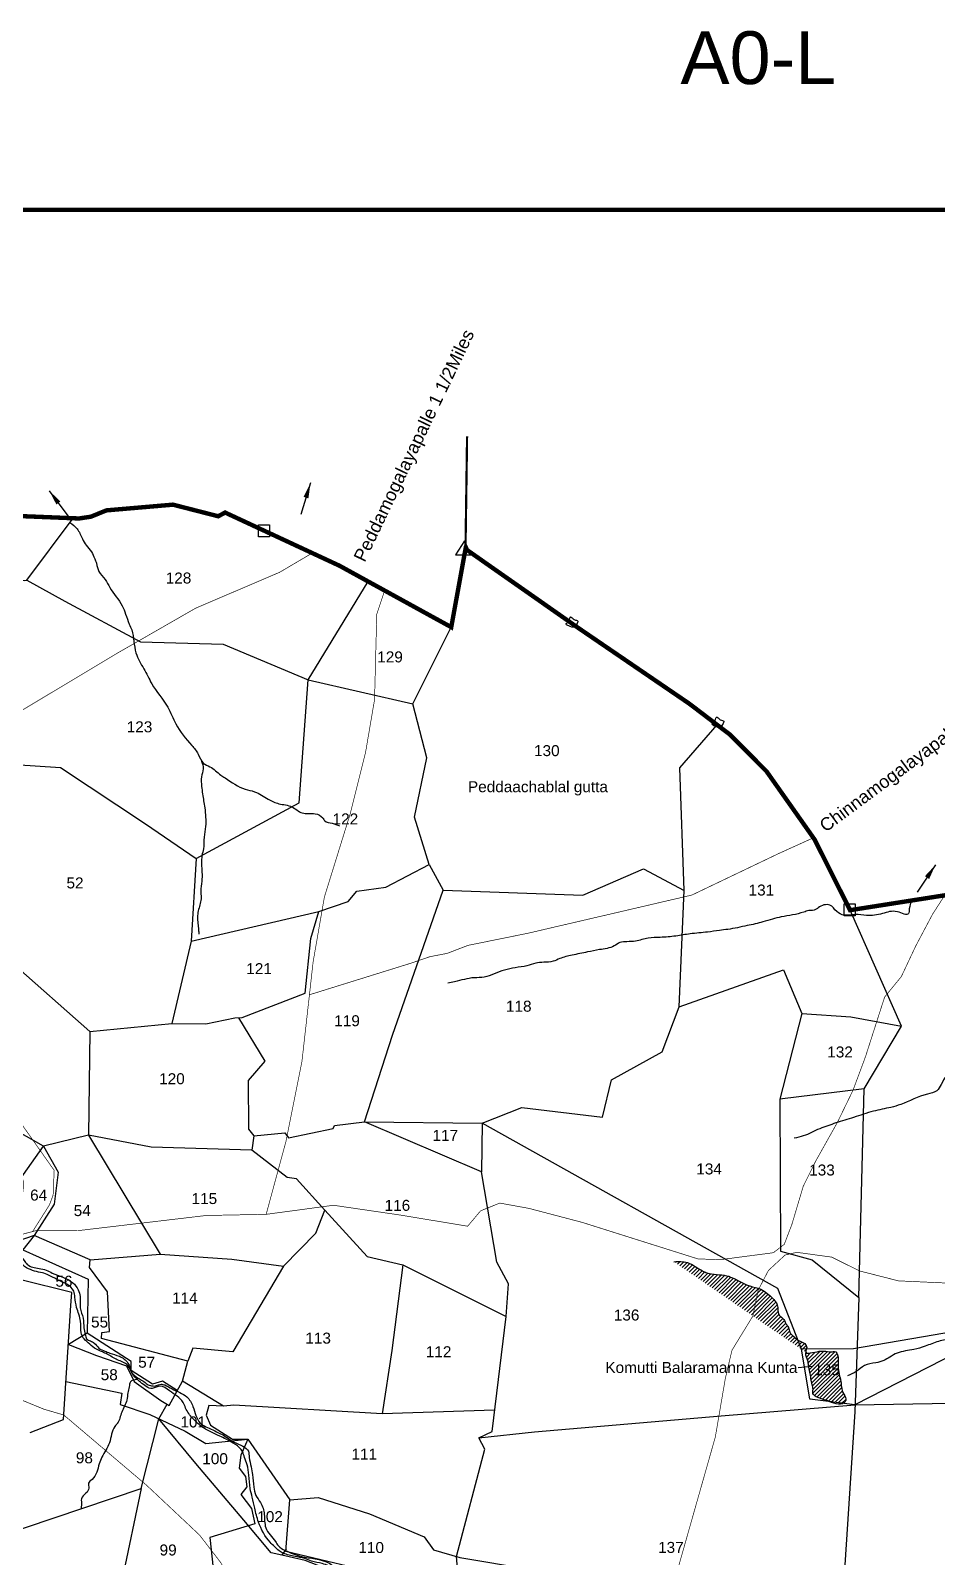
# Model space of a CAD drawing. Header units: feet. Extents: x 784194 to 795064, y 1574127 to 1583236.
# Drawn here: x 789271 to 791333, y 1579764 to 1583236 of the extents above; entities that cross this region are included whole.
import ezdxf
from ezdxf.enums import TextEntityAlignment as Align

# ---------------------------------------------------------------- set-up
doc = ezdxf.new("R2010")
doc.units = ezdxf.units.FT
doc.header["$LTSCALE"] = 15
doc.header["$MEASUREMENT"] = 0
doc.linetypes.add('HIDDEN2', pattern=[0.1875, 0.125, -0.0625])
for name, color, linetype in [('CANAL1', 7, 'Continuous'), ('PLOT', 7, 'Continuous'), ('PLOT NO', 7, 'Continuous'), ('ROADS', 6, 'Continuous'), ('TANKS-STREAM', 4, 'Continuous'), ('TEXT', 1, 'Continuous'), ('text2', 7, 'Continuous'), ('VILLAGE STONES', 240, 'Continuous')]:
    doc.layers.add(name, color=color, linetype=linetype)
doc.layers.add('VILLAGE BOUNDRY', color=5, linetype='HIDDEN2', lineweight=100)
doc.styles.get("Standard").update_dxf_attribs({"font": 'arial.ttf'})
doc.dimstyles.get("Standard").update_dxf_attribs({"dimtxt": 0.18, "dimasz": 35, "dimexe": 0.18, "dimexo": 0.0625, "dimgap": 0.09, "dimtad": 0, "dimtih": 1, "dimtoh": 1, "dimdec": 4, "dimzin": 0, "dimdsep": 46, "dimtxsty": 'Standard', "dimcen": 0.09, "dimadec": 0, "dimazin": 0, "dimtfac": 1, "dimtdec": 4, "dimtofl": 0, "dimtmove": 0, "dimatfit": 3, "dimfxl": 1, "dimtolj": 1, "dimtzin": 0, "dimarcsym": 0})

msp = doc.modelspace()

# ---------------------------------------------------------------- hatches: boundary and pattern name
at = {"layer": 'TANKS-STREAM', "lineweight": -2}
h = msp.add_hatch(dxfattribs=at)
h.set_pattern_fill('ANSI31', color=256, scale=50)
edge = h.paths.add_edge_path()
edge.add_spline(control_points=[(791119.6, 1580114.2), (791120.3, 1580114.6), (791122.5, 1580116.4), (791127.8, 1580123.3), (791118.4, 1580135.8), (791114.5, 1580148.4), (791114.3, 1580162.7), (791110.3, 1580177.1), (791104.9, 1580198.2), (791110.5, 1580234.8), (791090.5, 1580230.3), (791079, 1580232.8), (791061.3, 1580233.7), (791027.4, 1580222.2), (791037.8, 1580241.4), (791031.3, 1580252.1), (791017.7, 1580255.1), (791007.7, 1580265.6), (790995.8, 1580274), (790995.7, 1580287.5), (790987.7, 1580295.2), (790984.1, 1580307), (790971.1, 1580313.5), (790970.4, 1580328.2), (790968.7, 1580342.3), (790953.8, 1580357.3), (790935, 1580375.1), (790901.4, 1580380.5), (790877.5, 1580394.9), (790852.7, 1580406.1), (790831.2, 1580406.5), (790812.3, 1580409), (790790.5, 1580419), (790768.7, 1580437.4), (790744.6, 1580436.6), (790734, 1580436.2)], knot_values=[0, 0, 0, 0, 2.42159, 8.671945, 23.352186, 41.293384, 49.359295, 66.022299, 84.4963, 123.138847, 126.981338, 142.506628, 157.178916, 187.893235, 197.646371, 207.508231, 221.077762, 237.186538, 250.840211, 261.669762, 274.05991, 282.689146, 297.507448, 312.215402, 323.457629, 339.562186, 372.989892, 399.519372, 438.513633, 456.33986, 480.226488, 502.08984, 512.956653, 551.964439, 582.943747, 582.943747, 582.943747, 582.943747], degree=3, periodic=0)
edge.add_spline(control_points=[(791034.5, 1580229.9), (791034.3, 1580229.2), (791032.6, 1580222.8), (791038.9, 1580213.2), (791039.8, 1580198.7), (791044.3, 1580180.6), (791046.2, 1580162.2), (791051.4, 1580146.5), (791048, 1580135.5), (791062.7, 1580125.2), (791074.9, 1580123.1), (791085.7, 1580119), (791087.5, 1580118.2)], knot_values=[614.980904, 614.980904, 614.980904, 614.980904, 617.031332, 634.673683, 645.115131, 660.871223, 690.299197, 700.519693, 710.022614, 720.585698, 746.62844, 751.836813, 751.836813, 751.836813, 751.836813], degree=3, periodic=0)
edge.add_line((791087.5, 1580118.2), (791119.6, 1580114.2))
h.paths.add_polyline_path([(791046.5, 1580171), (791117.5, 1580171), (791117.5, 1580209.3), (791046.5, 1580209.3)], flags=24)

# ---------------------------------------------------------------- linework, layer by layer
at = {"layer": 'CANAL1', "linetype": 'ByBlock', "lineweight": -2}
msp.add_lwpolyline([(791047.9, 1580197.5), (791016.5, 1580194.8)], dxfattribs=at)
at = {"layer": 'PLOT', "lineweight": -2}
for points in [[(788871.2, 1582014.3), (788938.4, 1582017.7), (789082, 1581993.8), (789257.5, 1581985.2), (789262.7, 1581986), (789367.8, 1582127)], [(789262.7, 1581986), (789349, 1581938.3), (789521.2, 1581845.6), (789709, 1581840.4), (789902.5, 1581759.8), (790140.3, 1581704.7), (790227.6, 1581879.2)], [(789902.5, 1581759.8), (790039, 1581982.8)], [(789104.2, 1581573.1), (789114.2, 1581581.5), (789147.3, 1581582.6), (789188.4, 1581570), (789339, 1581559.9), (789532.4, 1581432.2), (789647.2, 1581353.1), (789882, 1581479.7), (789902.5, 1581759.8)], [(789647.2, 1581353.1), (789636.5, 1581165.4), (789592.6, 1580978.1), (789669.8, 1580977.2), (789735.3, 1580990.5), (789751.8, 1580991.7), (789895.2, 1581047.2), (789908.1, 1581171.1), (789926.4, 1581232.6), (789993.5, 1581255.7), (790012.9, 1581278.6), (790079, 1581287.9), (790177.1, 1581339.2), (790143.9, 1581447.4), (790172.4, 1581582.1), (790140.3, 1581704.7)], [(790177.1, 1581339.2), (790208.9, 1581280.9), (790527, 1581270), (790664.9, 1581329.5), (790757.1, 1581280.1), (790747.4, 1581559.2), (790832, 1581657.3)], [(789778.7, 1580722.4), (789848.8, 1580729.2), (789857.2, 1580718.1), (789959.4, 1580739.2), (789962.2, 1580746.1), (790030.1, 1580754.4), (790297.7, 1580751.3), (790388.2, 1580787), (790571.8, 1580764.8), (790591.7, 1580849.6), (790706.9, 1580913.4), (790745.6, 1581015.5), (790757.1, 1581280.1)], [(792108.9, 1580407.5), (791951.4, 1580351.8), (791504.9, 1580300.1), (791142, 1580238.1), (791024.3, 1580237.4), (790970.1, 1580375.2), (790297.7, 1580751.3), (790296, 1580640.3), (790030.1, 1580754.4), (790094.2, 1580951.4), (790208.9, 1581280.9)], [(789636.5, 1581165.4), (789926.4, 1581232.6)], [(790745.6, 1581015.5), (790983.2, 1581099.9), (791025, 1581000.3), (791136.5, 1580993.3), (791251.5, 1580971.9), (791134.5, 1581235.6)], [(789104.4, 1581164.5), (789227, 1581139.8), (789228.8, 1581115.7), (789405.7, 1580959.4), (789592.6, 1580978.1)], [(789743.6, 1580991.1), (789803.6, 1580892), (789766, 1580848.4), (789766.6, 1580737.3), (789778.7, 1580722.4), (789774.5, 1580689.9)], [(791025, 1581000.3), (790975, 1580805.6), (790976.1, 1580460.3), (791048.2, 1580440.4), (791154.3, 1580354.9), (791166.7, 1580829.3), (791251.5, 1580971.9)], [(789405.7, 1580959.4), (789402.4, 1580723.7), (789565.9, 1580453.6), (789728.4, 1580441.7), (789846.2, 1580425.7), (789919.6, 1580501.3), (789939.9, 1580553.7), (789876, 1580624.4), (789854.4, 1580627.3), (789774.5, 1580689.9), (789545.5, 1580696.7), (789402.4, 1580723.7), (789300.5, 1580698.7)], [(791166.7, 1580829.3), (790975, 1580805.6)], [(789246, 1580621.5), (789300.5, 1580698.7), (789189.1, 1580761.9)], [(789300.5, 1580698.7), (789333.4, 1580640.1), (789324.9, 1580567.2), (789279.1, 1580495.4), (789253.8, 1580463), (789401.8, 1580396.5), (789399.9, 1580273.4), (789357, 1580248.2), (789421.3, 1580223.2), (789489.4, 1580199.2), (789506.6, 1580163.4), (789567.1, 1580120.2), (789585.8, 1580109.5), (789616.5, 1580164.8), (789628.4, 1580209.9)], [(789939.9, 1580553.7), (790036.3, 1580447.7), (790117.4, 1580429.2), (790352.2, 1580311.9), (790357.8, 1580385.9), (790331, 1580435), (790296, 1580640.3)], [(789406.5, 1580440.7), (789279.1, 1580495.4), (789094.7, 1580432.4)], [(789846.2, 1580425.7), (789731.3, 1580231.1), (789640.3, 1580239.9), (789628.4, 1580209.9), (789432.6, 1580261.2), (789433.4, 1580275.5), (789450.3, 1580277.7), (789445.9, 1580367.4), (789405, 1580423.3), (789406.5, 1580440.7), (789565.9, 1580453.6)], [(792083.9, 1579334.2), (792082, 1579450.3), (792076.2, 1579794.3), (792063.8, 1580077.9), (792059.1, 1580124.6), (791911, 1580260.2), (791915.6, 1580317.3), (791866.3, 1580300.3), (791786.5, 1580314.3), (791715.7, 1580291.9), (791633.1, 1580302.8), (791581.5, 1580268.7), (791410.2, 1580246.1), (791145.6, 1580111), (791935.4, 1580124), (792059.1, 1580124.6), (792172.5, 1580244.6), (792108.9, 1580407.5), (792166.8, 1580443.8)], [(790117.4, 1580429.2), (790092.4, 1580234.5), (790070.5, 1580090.2)], [(789270.1, 1580048), (789345.9, 1580077.1), (789362.8, 1580336.9), (789364.7, 1580365.8), (789249.1, 1580394.9)], [(791154.3, 1580354.9), (791145, 1580094.8), (791088.3, 1579224.6), (791342.7, 1579246.9), (792083.9, 1579334.2), (792265.2, 1579337.6), (792293.8, 1579327), (792295.6, 1579343.4), (792581.7, 1579354.2)], [(790246.8, 1579677.3), (790239.6, 1579766), (790304.1, 1580010), (790290.5, 1580035.8), (790320.5, 1580050.2), (790352.2, 1580311.9)], [(789604.7, 1580143.5), (789571.3, 1580164.3), (789548.5, 1580157.4), (789499.9, 1580188.6), (789499.6, 1580209), (789399.9, 1580273.4)], [(790290.5, 1580035.8), (790416.7, 1580049.6), (790841.2, 1580085.6), (791145.6, 1580111), (791043, 1580123.8), (791024, 1580238.2)], [(789351.5, 1580163.7), (789478.8, 1580137.3), (789475, 1580111.7), (789542.3, 1580088.8), (789622.2, 1580050.6), (789669.3, 1580023.1), (789765.1, 1580032.7), (789860.2, 1579894.4), (789925.1, 1579900.1), (790041.8, 1579862.9), (790166, 1579810.8), (790187.1, 1579781.2), (790247.4, 1579763.7), (790405.5, 1579737.2)], [(790326.3, 1580098.3), (790070.5, 1580090.2), (789733, 1580109.7), (789709.8, 1580108), (789616.5, 1580164.8)], [(788735.6, 1579768.8), (788882.7, 1579770), (789111.6, 1579772.1), (789104.9, 1579806.3), (789191, 1579809.3), (789522.7, 1579920.4), (789562.9, 1580078.9), (789581.8, 1580111.8)], [(789709.8, 1580108), (789676, 1580109), (789670.6, 1580087.4), (789680.1, 1580064.5), (789730.5, 1580032.5), (789765.1, 1580032.7)], [(789511.9, 1579205.9), (789874.4, 1579174.7), (790263.6, 1579079.5), (790177.8, 1579624.1), (790028.2, 1579704.9), (789895.2, 1579756.6), (789842.6, 1579768.4), (789818.3, 1579773.8), (789755.7, 1579848.4), (789646.7, 1579977.6), (789562.9, 1580078.9)], [(789765.1, 1580032.7), (789749.3, 1579996.4), (789745.4, 1579966.6), (789759.7, 1579947.7), (789762.4, 1579924), (789748.9, 1579906.6), (789773.3, 1579875), (789781.1, 1579839.8), (789678.4, 1579809.2), (789701.2, 1579597.4), (789574.7, 1579574.8), (789581.2, 1579470.4), (789477.3, 1579647.2)], [(789522.7, 1579920.4), (789479.4, 1579714.2), (789477.3, 1579647.2), (789406, 1579529.7), (789306.5, 1579530.1)], [(790234, 1579667.6), (790246.8, 1579677.3), (790087.2, 1579720.8), (789851.8, 1579777.3), (789860.2, 1579894.4)], [(789852.2, 1579782.9), (789842.6, 1579768.4)]]:
    msp.add_lwpolyline(points, dxfattribs=at)
at = {"layer": 'ROADS', "linetype": 'HIDDEN2', "lineweight": -2, "ltscale": 10, "const_width": 1.5}
for points in [[(789275.7, 1580504.8), (789313.9, 1580565.3), (789322.3, 1580587.6), (789324.7, 1580643.9), (789276.5, 1580712.3), (789198.9, 1580822.6), (789075.9, 1580983.3), (789033.2, 1581021.2), (788821.9, 1581182.8), (788788.7, 1581220.9), (788753.2, 1581285.7), (788715.5, 1581444.5), (788684, 1581521.5), (788649.9, 1581677.8), (788639.2, 1581799.1), (788581, 1582000.6), (788506.9, 1582264.1)], [(789911.5, 1582047.7), (789837.3, 1582004), (789646.4, 1581922.4), (789466.4, 1581819), (789131.6, 1581618.2), (789071.7, 1581577.7), (788901.3, 1581410.1), (788844.4, 1581349.7), (788766.2, 1581292.8), (788659.8, 1581234.5), (788636.6, 1581172.5), (788612.2, 1581141.6), (788557.1, 1581126.3), (788536.4, 1581130.7), (788511.6, 1581144.7), (788474, 1581136.9), (788446, 1581108.9), (788402.9, 1581054.9), (788375.7, 1581010.3), (788347.7, 1580947.9), (788339.5, 1580930.6), (788321.6, 1580918.5), (788316, 1580898.7), (788308.7, 1580862.8)], [(789806.7, 1580543.9), (789844.8, 1580684), (789851.8, 1580709.9), (789888.1, 1580891.8), (789906.3, 1581053.5), (789913.5, 1581117.9), (789939.1, 1581265.4), (789997.7, 1581454.4), (790032.7, 1581594.1), (790053.2, 1581714.4), (790056.8, 1581854.3), (790058.2, 1581908.7), (790076.1, 1581962.5)], [(789905.1, 1581043.2), (790135.5, 1581114.9), (790179.3, 1581129.9), (790218.2, 1581137.3), (790265.5, 1581155.5), (790401.8, 1581183.1), (790618.3, 1581233.5), (790774.8, 1581270), (790971.1, 1581363.9), (791051.1, 1581400.2)], [(791349.8, 1581269.4), (791322.5, 1581227.2), (791283.9, 1581154.4), (791251, 1581084.5), (791213.1, 1581038.1), (791200.2, 1580998.1), (791169.5, 1580902.4), (791141.2, 1580826.2), (791105.6, 1580752.9), (791056.5, 1580665.3), (791027.9, 1580607.5), (791002.2, 1580521.1), (790984.8, 1580475.6), (790960, 1580456.6), (790839.8, 1580440.8), (790788.5, 1580442.5), (790525, 1580525.7), (790403.9, 1580557.5), (790338, 1580569.5), (790294.4, 1580551.9), (790264.9, 1580516.9), (790110.7, 1580542.4), (789959.7, 1580564.5), (789873.8, 1580552.9), (789806.7, 1580543.9), (789670.7, 1580541.3), (789381.4, 1580507.1), (789286.9, 1580507.7), (789235.8, 1580494.2)], [(791389.5, 1580386), (791244.4, 1580392.6), (791155.9, 1580415.2), (791092.6, 1580446.6), (791013.2, 1580457.5), (790986.5, 1580451.2), (790948.8, 1580416.2), (790925.4, 1580371.3), (790913.4, 1580312.5), (790866, 1580235), (790850.8, 1580170.7), (790828.1, 1580037.6), (790727.1, 1579682)], [(789028.1, 1580267.3), (789049.8, 1580232.5), (789195.8, 1580144.1), (789301.2, 1580100.8), (789346.6, 1580087.5), (789535, 1579927.6), (789655.1, 1579814.7), (789703, 1579752.5), (789760.9, 1579650.9), (789780.2, 1579629.2), (789785.1, 1579602.9), (789824.1, 1579582.5), (789860.6, 1579563.4), (789876.1, 1579544.6), (789964, 1579397.4), (790115.1, 1579129.8), (790171.2, 1579005.8), (790215.9, 1578907), (790233.1, 1578884.2), (790260.4, 1578800.7), (790300.6, 1578729.6), (790318.7, 1578705.6)]]:
    msp.add_lwpolyline(points, dxfattribs=at)
at = {"layer": 'TANKS-STREAM', "lineweight": -2}
for points in [[(789360.4, 1582117.1), (789376.8, 1582103), (789388.9, 1582080.1), (789397.8, 1582065.4), (789409.3, 1582050.2), (789416.9, 1582034.9), (789420.7, 1582024.7), (789426.5, 1582005.6), (789440.5, 1581987.8), (789451.3, 1581969.3), (789479.5, 1581927.6), (789487.1, 1581909.1), (789495.4, 1581886.2), (789501.1, 1581872.8), (789510.7, 1581820.7), (789519, 1581801.6), (789537.5, 1581767.8), (789546.4, 1581750.7), (789582.8, 1581697.3), (789601.3, 1581659.2), (789637.6, 1581610.2), (789652.2, 1581590.4), (789663.7, 1581570.1), (789679, 1581561.8), (789703.8, 1581542.7), (789713.2, 1581536.3), (789759.3, 1581510.9), (789780.3, 1581505.1), (789811.5, 1581488), (789835.7, 1581477.8), (789865.2, 1581470.6), (789888.6, 1581456.8), (789918.2, 1581455), (789935.4, 1581445.4), (789939.9, 1581439), (789956.5, 1581433.3), (789973.7, 1581427.6)], [(790205.7, 1577267.8), (790205.9, 1577272.1), (790207.3, 1577282.7), (790221.3, 1577289.4), (790229.2, 1577293.3), (790239.5, 1577298.6), (790249.8, 1577308.2), (790256.4, 1577313.5), (790270, 1577320.2), (790290.6, 1577329.1), (790303.5, 1577337.1), (790388.5, 1577389.6), (790425.7, 1577409.7), (790445.3, 1577419.8), (790472.4, 1577433), (790484.9, 1577438.9), (790494.6, 1577445.7), (790511.6, 1577447.3), (790531.8, 1577449.4), (790558.3, 1577453.1), (790597, 1577479.1), (790603.9, 1577481.2), (790627.8, 1577486), (790643.2, 1577496.6), (790662.8, 1577510.4), (790676, 1577516.2), (790696.2, 1577525.2), (790744.7, 1577538.2), (790762.2, 1577545.1), (790785.5, 1577572.6), (790783.9, 1577598), (790793, 1577615), (790806.2, 1577624.5), (790822.7, 1577639.9), (790841.4, 1577676.8), (790876.9, 1577725), (790883.8, 1577775.4), (790882.8, 1577845.7), (790897.7, 1577908.7), (790904, 1577945.8), (790922.1, 1578009.4), (790928.9, 1578042.8), (790929.6, 1578060.6), (790900.9, 1578080.6), (790864.3, 1578083), (790831.2, 1578088), (790824.9, 1578089.1), (790811.3, 1578100), (790796.2, 1578123.7), (790767.7, 1578184.9), (790746.8, 1578220.8), (790741, 1578244.1), (790726.8, 1578270.8), (790713, 1578289.6), (790681.6, 1578323.6), (790665.3, 1578346.5), (790653.2, 1578367.4), (790623.6, 1578377), (790597.7, 1578391.6), (790581.4, 1578405.4), (790525.3, 1578424.8), (790495.7, 1578438.2), (790487.7, 1578457.8), (790489, 1578490.7), (790493.2, 1578537.4), (790507.4, 1578564), (790529.9, 1578609.9), (790557.1, 1578692.1), (790563.4, 1578721), (790558.2, 1578745.4), (790546.9, 1578769.2), (790528.1, 1578818.9), (790512.4, 1578848.4), (790508, 1578905.7), (790513.8, 1578967.2), (790529.2, 1578990.9), (790543.4, 1579018.3), (790550, 1579058.8), (790551.5, 1579103.5), (790555.5, 1579165.5), (790550.4, 1579184.1), (790516.4, 1579240.9), (790484.8, 1579254.1), (790463.9, 1579289.4), (790449.9, 1579333.7), (790437, 1579431.6), (790437.5, 1579505.1), (790431.3, 1579525.1), (790419.4, 1579532.1), (790375.1, 1579563.4), (790352.3, 1579571.3), (790328.2, 1579583.7), (790301, 1579596.6), (790287.3, 1579603), (790266.5, 1579613.1), (790226.5, 1579648.5), (790216.1, 1579663), (790204.4, 1579668.8), (790174.7, 1579680), (790123.6, 1579695.5), (790101.8, 1579703.3), (790073.4, 1579708.7), (790060.5, 1579710.7), (790043.9, 1579717.3), (790022.6, 1579721.3), (789994.9, 1579730), (789963.7, 1579738.6), (789934.4, 1579749.6), (789909.5, 1579755.2), (789894.5, 1579761), (789872.4, 1579765.6), (789845.9, 1579773.3), (789836.4, 1579778.5), (789825.4, 1579788.6), (789816.1, 1579798), (789789.3, 1579844), (789780.8, 1579876), (789775.1, 1579900.3), (789770.3, 1579920.2), (789767.4, 1579950.6), (789763.4, 1579974.5), (789757.7, 1579991.1), (789752.6, 1580004.2), (789716.1, 1580032.3), (789701.1, 1580039.6), (789664.2, 1580058.2), (789639.4, 1580080.1), (789623.6, 1580103.2), (789617.9, 1580116.2), (789586.6, 1580142.4), (789565.9, 1580153.3), (789547.7, 1580148.1), (789521.3, 1580161.9), (789503.7, 1580179.4), (789491.9, 1580200.4), (789468.3, 1580213.1), (789445.3, 1580225.9), (789434.3, 1580230.9), (789416.5, 1580239.9), (789401.9, 1580252), (789390.1, 1580264), (789386.1, 1580274.4), (789384.7, 1580300.7), (789375.8, 1580332.3), (789372, 1580355.6), (789369.1, 1580369), (789330.7, 1580396), (789311.8, 1580405.9), (789297.8, 1580410.7), (789279.9, 1580414.8), (789262, 1580422.5), (789252.7, 1580429.2), (789242.8, 1580447.4), (789234.2, 1580465.3), (789224.2, 1580487.5), (789228.2, 1580517.6), (789243.1, 1580542.9), (789249.9, 1580566.3), (789252.6, 1580591.5), (789253.9, 1580618.5), (789245.8, 1580636.1), (789235.9, 1580646.9), (789230, 1580663.9), (789196.1, 1580710.7), (789189.8, 1580729.6), (789175.4, 1580756.6), (789158.3, 1580779.2), (789141.1, 1580791.8), (789119.5, 1580807.1), (789104.5, 1580836.7), (789091, 1580870.9), (789075.7, 1580904.7), (789065.8, 1580920.9), (789057.6, 1580929.5), (789033.3, 1580947.9), (788995.2, 1580981.6), (788984.8, 1580996), (788956, 1581019), (788946, 1581026.2), (788914.9, 1581041.5), (788894.6, 1581049.6), (788872.1, 1581057.3), (788857.7, 1581064.6), (788850, 1581072.1), (788842.8, 1581093.3), (788834.7, 1581105), (788813.9, 1581122.6), (788760.6, 1581158.1), (788732.7, 1581172.5), (788717.8, 1581198.6), (788710.6, 1581219.8), (788696.6, 1581235.1), (788687.1, 1581247.7), (788666.4, 1581282.4), (788660.5, 1581294.5), (788656.1, 1581329.1), (788647, 1581347.3), (788618.2, 1581374.6), (788610.6, 1581393.8), (788598.4, 1581440.8), (788586.3, 1581449.4), (788569.1, 1581447.8), (788560.5, 1581446.3), (788554.9, 1581454.9), (788558.5, 1581468.6), (788564.1, 1581481.2), (788571.3, 1581513.1), (788582.6, 1581537.3), (788599.4, 1581555.6), (788597.2, 1581583.4), (788596.4, 1581610), (788581, 1581635.9), (788572.9, 1581659.3), (788565.7, 1581676.3), (788557.6, 1581691.6), (788554.1, 1581709.8), (788545.4, 1581728.2), (788518.9, 1581736.3), (788493.2, 1581737.7), (788477.3, 1581739.9), (788458.5, 1581747.7), (788444, 1581751.1), (788421.7, 1581764.5), (788410.2, 1581772.8), (788396.5, 1581779.5), (788383.9, 1581793.5), (788371.9, 1581805.8), (788353.8, 1581817.5), (788346.1, 1581829.1), (788333.8, 1581845.8), (788311.8, 1581865.4), (788312, 1581865.4)], [(789660, 1581574.4), (789663.4, 1581557.4), (789659.5, 1581538.8), (789659.9, 1581517.1), (789662.1, 1581499.9), (789667, 1581468.4), (789668.8, 1581426.1), (789665.7, 1581401.8), (789663.9, 1581374.8), (789660.8, 1581360.4), (789660.8, 1581321.3), (789660.8, 1581307.1), (789658.1, 1581284.4), (789658.6, 1581261.4), (789652.4, 1581233.9), (789650.6, 1581219.8), (789651.5, 1581205.2), (789652.8, 1581191.5), (789653.7, 1581180.9)], [(791580.7, 1581266.3), (791590.3, 1581252.5), (791600.7, 1581247.7), (791615.2, 1581242.1), (791625.2, 1581237.3), (791653.7, 1581224), (791669.3, 1581219.1), (791689.3, 1581213.2), (791696.7, 1581207.7), (791697.1, 1581199.1), (791683, 1581184.3), (791666.7, 1581174.7), (791654.1, 1581167.3), (791636.7, 1581154), (791629.2, 1581148.8), (791618.4, 1581132.8), (791590, 1581108.5), (791560.3, 1581090.2), (791533.1, 1581068.3), (791519.4, 1581060), (791509.4, 1581044.6), (791498.7, 1581038.7), (791489.2, 1581029.2), (791485.7, 1581023.9), (791459.6, 1580996.6), (791453.1, 1580977.7), (791439.4, 1580957.6), (791430.5, 1580943.9), (791406.2, 1580913.9), (791379.5, 1580885.5), (791353.4, 1580858.9), (791341.6, 1580839.3), (791332.1, 1580825.1), (791310.2, 1580817.4), (791249.7, 1580793.8), (791227.2, 1580787.2), (791187.5, 1580778.4), (791142.4, 1580764.2), (791102.2, 1580751.7), (791083.8, 1580745.2), (791065.4, 1580738.7), (791028.1, 1580722.1), (791007.1, 1580717.1)], [(791274.7, 1581257.6), (791269.1, 1581238.3), (791267.2, 1581227.7), (791242.2, 1581231.9), (791208.2, 1581227.7), (791172, 1581223.6), (791146.6, 1581225.8), (791121, 1581224.3), (791104, 1581232.6), (791088.5, 1581247), (791061.6, 1581240.9), (791056, 1581236.8), (791040.9, 1581234.5), (791029.1, 1581231.1), (790977.9, 1581220.2), (790957.9, 1581215.3), (790936.3, 1581208.8), (790900.8, 1581200.5), (790856.2, 1581191.9), (790837.7, 1581189.6), (790810.5, 1581185.8), (790770.8, 1581181.7), (790738.4, 1581176.8), (790702.8, 1581173.7), (790675.4, 1581171.8), (790646.7, 1581165.4), (790627.1, 1581163.9), (790611.2, 1581162), (790598, 1581154.4), (790564.7, 1581145.8), (790537.5, 1581140.5), (790502.4, 1581133.3), (790474.4, 1581125.4), (790459.7, 1581119.4), (790437.8, 1581117.1), (790419.6, 1581114.8), (790399.6, 1581108.8), (790373, 1581104.8), (790325.2, 1581090.9), (790302.3, 1581083.1), (790279.9, 1581081.9), (790235.2, 1581072.8), (790220.1, 1581069.8)], [(789229.8, 1580473.3), (789245.1, 1580452.1), (789256.4, 1580438.9), (789263.5, 1580430.1), (789290.5, 1580420.9), (789306.6, 1580416.9), (789320.1, 1580410.4), (789367.2, 1580388.4), (789379.6, 1580372), (789383.6, 1580357.4), (789384.1, 1580331), (789390.3, 1580307.6), (789392.3, 1580285.4), (789395.2, 1580270.6), (789398.5, 1580260.9), (789407, 1580255.9), (789416, 1580251.1), (789426.4, 1580239.8), (789440.2, 1580232.8), (789450.9, 1580228.3), (789472.9, 1580221), (789492.4, 1580205.7), (789497.1, 1580195.6), (789499.6, 1580187.3), (789515.7, 1580171.5), (789526.1, 1580165.5), (789536.5, 1580157.6), (789540.9, 1580155.3), (789546.3, 1580154.1), (789552.9, 1580153.4), (789561.9, 1580156.5), (789567.7, 1580157.5), (789576.2, 1580155.8), (789592.7, 1580146.9), (789626.2, 1580128.9), (789640.2, 1580106.6), (789656.8, 1580069.3), (789685.1, 1580054), (789703.1, 1580044.8), (789709.8, 1580041.5), (789721.6, 1580033.1), (789734.2, 1580025.5), (789753.7, 1580016.8), (789766.2, 1580005), (789768.1, 1579990.9), (789772.8, 1579969.6), (789775.6, 1579951.9), (789778.8, 1579923.7), (789783.2, 1579904.8), (789793.9, 1579888.5), (789802.4, 1579861.5), (789805.9, 1579831.1), (789827.8, 1579799.9), (789834.4, 1579789.8), (789850, 1579779.6), (789886.8, 1579766.1), (789948.7, 1579751), (789971.2, 1579738.9), (790010.8, 1579731.7), (790029.1, 1579725.7), (790134.7, 1579707.8), (790161.6, 1579696.9), (790194.5, 1579682.5), (790214.1, 1579670.6), (790227.5, 1579662.6), (790242.7, 1579647.9), (790256.5, 1579630.4), (790278.2, 1579616.2), (790302, 1579608.7), (790311.5, 1579606.5), (790335.4, 1579591.6), (790351.9, 1579582.4), (790402.8, 1579554.6), (790413.8, 1579543.5), (790425.1, 1579537.1), (790435.1, 1579529.3), (790440.8, 1579517.4), (790453.3, 1579487.3), (790454, 1579466), (790453.8, 1579452.4), (790453.9, 1579411.4), (790454.3, 1579397.2), (790452.4, 1579384.1), (790455.8, 1579367.1), (790457.7, 1579348.6), (790461.8, 1579309), (790470.2, 1579292.7), (790482.3, 1579280.6), (790496.1, 1579268.7), (790512.3, 1579256.7), (790546.5, 1579209.9), (790552.1, 1579194.8), (790563.5, 1579177.4), (790565.7, 1579154.3), (790557.6, 1579087.9), (790558.5, 1579068.2), (790557.3, 1579057.1), (790555.3, 1579049), (790554.2, 1579037.9), (790550.8, 1579019.2), (790549.1, 1579005), (790540.3, 1578993.5), (790529.2, 1578981.9), (790521.2, 1578971.7), (790518.9, 1578957.2), (790511.9, 1578932.3), (790513.5, 1578881), (790521.8, 1578849.3), (790528.3, 1578827.8), (790532.6, 1578819.9), (790540.8, 1578803.4), (790545.8, 1578792.5), (790560.3, 1578761.8), (790567.1, 1578745.1), (790574.9, 1578733.7), (790571, 1578713.6), (790567.5, 1578701.3), (790551.3, 1578659.1), (790533.7, 1578607.6), (790523.3, 1578585.4), (790515.2, 1578566.4), (790510, 1578548), (790507.7, 1578531.9), (790501.5, 1578520.6), (790501, 1578509.4), (790500.8, 1578477.4), (790500.8, 1578456.8), (790502.4, 1578437.8)], [(790734, 1580436.2), (790764.9, 1580434), (790799.1, 1580415.3), (790809.1, 1580410.9), (790830.6, 1580407), (790854.3, 1580404.2), (790870.9, 1580397.6), (790906.2, 1580381.1), (790931.6, 1580373.4), (790958, 1580353), (790968, 1580340.3), (790970.2, 1580329.3), (790973.5, 1580314.9), (790984, 1580304.5), (790987.8, 1580296.8), (790994.5, 1580286.3), (790997.2, 1580275.8), (791006.6, 1580265.9), (791019.3, 1580256), (791031.4, 1580249.9), (791035.8, 1580241.1), (791033.7, 1580231.6), (791064.4, 1580232.4), (791079.1, 1580232.4), (791094.6, 1580231.3), (791098.4, 1580231.8), (791107.4, 1580194.3), (791110.6, 1580176.1), (791114.1, 1580159.8), (791114.7, 1580151.8), (791120.2, 1580134.7), (791125, 1580120.8), (791121.5, 1580115.7), (791082.1, 1580120.3), (791057.7, 1580129.2), (791050.1, 1580136.6), (791050.3, 1580146.1), (791048.4, 1580156.1), (791043, 1580185), (791040, 1580200.5), (791038.3, 1580210.8), (791034, 1580227.9), (791034.5, 1580229.9)], [(792296.3, 1580292.8), (792247.2, 1580294.4), (792235.9, 1580299.5), (792218.9, 1580302.9), (792195.9, 1580308.8), (792180.9, 1580315.4), (792111.2, 1580332.3), (792067.4, 1580331.8), (792034.6, 1580333.5), (791998.5, 1580335.8), (791965, 1580335.5), (791945.9, 1580332), (791882.2, 1580331.3), (791825.7, 1580332.9), (791738.5, 1580321.7), (791677.2, 1580315.3), (791636.4, 1580308.5), (791601.1, 1580297.7), (791567.5, 1580292.5), (791538.3, 1580286.9), (791494.8, 1580282), (791440.8, 1580272.8), (791395.1, 1580268), (791366.3, 1580262), (791335.9, 1580254.8), (791305.1, 1580244), (791279.4, 1580236.4), (791241.6, 1580228.3), (791224.7, 1580219.1), (791211.1, 1580211.5), (791192.7, 1580206.3), (791167.5, 1580199.9), (791148.3, 1580186.3), (791128.7, 1580176.3)], [(789513.8, 1580168.2), (789498, 1580162.6), (789495.5, 1580151.3), (789492.2, 1580137.9), (789490.1, 1580121.6), (789478.3, 1580093.9), (789468.3, 1580068.4), (789462.8, 1580061.7), (789450.2, 1580024.3), (789433.1, 1579991.6), (789427.2, 1579976.6), (789410.8, 1579940.8), (789402.9, 1579932.4), (789403.3, 1579921.1), (789397, 1579909.8), (789386.5, 1579897.2), (789386.5, 1579890.1), (789386.2, 1579874.7)]]:
    msp.add_spline(points, degree=3, dxfattribs=at)
at = {"layer": 'text2', "color": 5, "linetype": 'ByBlock', "lineweight": -2, "const_width": 10}
msp.add_lwpolyline([(784198.7, 1582828.1), (794982.3, 1582828.1), (794982.3, 1574132), (784198.7, 1574132)], close=True, dxfattribs=at)
at = {"layer": 'VILLAGE BOUNDRY', "linetype": 'ByBlock', "lineweight": -2, "ltscale": 10, "const_width": 5}
msp.add_lwpolyline([(790260, 1582057.1), (790263.6, 1582313)], dxfattribs=at)
at = {"layer": 'VILLAGE BOUNDRY', "lineweight": -2, "ltscale": 10, "const_width": 10}
msp.add_lwpolyline([(789167.8, 1582135.1), (789381.2, 1582126.4), (789408.1, 1582130.4), (789443.4, 1582144.8), (789594.8, 1582157.8), (789697.8, 1582131.4), (789713.3, 1582139.9), (789973.7, 1582018.8), (790227.6, 1581879.2), (790260, 1582057.1), (790515.2, 1581878.3), (790769, 1581705.1), (790861.2, 1581635), (790944.5, 1581551.3), (791053.8, 1581396.3), (791134.5, 1581235.6), (791510.7, 1581294.7)], dxfattribs=at)
msp.add_lwpolyline([(789167.8, 1582135.1), (789381.2, 1582126.4), (789408.1, 1582130.4), (789443.4, 1582144.8), (789594.8, 1582157.8), (789697.8, 1582131.4), (789713.3, 1582139.9), (789973.7, 1582018.8), (790227.6, 1581879.2), (790260, 1582057.1), (790515.2, 1581878.3), (790769, 1581705.1), (790861.2, 1581635), (790944.5, 1581551.3), (791053.8, 1581396.3), (791134.5, 1581235.6), (791510.7, 1581294.7)], dxfattribs=at)
at = {"layer": 'VILLAGE STONES', "lineweight": -2}
for points in [[(789789.3, 1582111.9), (789814.4, 1582111.9), (789814.4, 1582084.6), (789789.3, 1582084.6)], [(791121, 1581250.3), (791146.1, 1581250.3), (791146.1, 1581223), (791121, 1581223)]]:
    msp.add_lwpolyline(points, close=True, dxfattribs=at)
msp.add_lwpolyline([(790237.2, 1582043.8), (790272.6, 1582043.8), (790257.7, 1582075.6), (790237.2, 1582043.8)], dxfattribs=at)
for points in [[(790496, 1581893.9), (790498.9, 1581902.6), (790507.3, 1581896.4), (790515.2, 1581893.2), (790512.2, 1581885.4), (790507.1, 1581879.8), (790494.7, 1581881.9), (790488.9, 1581886), (790493.2, 1581891.3), (790496.1, 1581894)], [(790828, 1581666.2), (790830.9, 1581674.9), (790839.3, 1581668.8), (790847.2, 1581665.5), (790844.2, 1581657.8), (790839.1, 1581652.1), (790826.6, 1581654.3), (790820.9, 1581658.3), (790825.2, 1581663.7), (790828.1, 1581666.4)]]:
    msp.add_spline(points, degree=3, dxfattribs=at)

# ---------------------------------------------------------------- texts
at = {"layer": 'PLOT NO', "linetype": 'ByBlock', "lineweight": -2}
for s, rotation, p in [('Peddamogalayapalle 1 1/2Miles', 64.3906, (790030.7, 1582025.3)), ('Chinnamogalayapalle 1Mile', 36.5957, (791078.8, 1581411.6))]:
    msp.add_text(s, height=29.231, rotation=rotation, dxfattribs=at).set_placement(p)
at = {"layer": 'PLOT NO', "lineweight": -2}
for s, p in [('128', (789607.4, 1581991)), ('129', (790088.4, 1581811.6)), ('123', (789518.7, 1581652.6)), ('130', (790444.9, 1581598.4)), ('122', (789986.9, 1581443.1)), ('52', (789372.1, 1581297.6)), ('131', (790932.8, 1581281.4)), ('121', (789790.6, 1581102.6)), ('118', (790381.1, 1581017.2)), ('119', (789990.7, 1580984.2)), ('132', (791111.7, 1580913.1)), ('120', (789592.5, 1580852.3)), ('117', (790214, 1580723.4)), ('134', (790813.9, 1580647.1)), ('133', (791070.6, 1580644.7)), ('64', (789289.4, 1580587.7)), ('115', (789666.2, 1580579.8)), ('116', (790105.2, 1580564.3)), ('54', (789388.5, 1580552.4)), ('56', (789347, 1580391.8)), ('114', (789621.9, 1580353.6)), ('55', (789427.9, 1580299)), ('136', (790626.3, 1580314.9)), ('113', (789924.9, 1580262.4)), ('112', (790198.8, 1580231.4)), ('58', (789449.9, 1580179.2)), ('57', (789535.1, 1580207.6)), ('135', (791082, 1580190.3)), ('101', (789640.8, 1580071.8)), ('98', (789393.4, 1579990.2)), ('100', (789690.6, 1579988.2)), ('111', (790029.8, 1579998.6)), ('102', (789815.6, 1579856.4)), ('99', (789583.8, 1579780.6)), ('110', (790045.5, 1579786.2)), ('137', (790727, 1579786.4))]:
    msp.add_text(s, height=25, dxfattribs=at).set_placement(p, align=Align.MIDDLE_CENTER)
for s, p in [('Peddaachablal gutta', (790265.5, 1581503.9)), ('Komutti Balaramanna Kunta', (790578, 1580183.1))]:
    msp.add_text(s, height=25, dxfattribs=at).set_placement(p)
at = {"layer": 'TEXT', "lineweight": -2}
msp.add_text('A0-L', height=120, dxfattribs=at).set_placement((790748.7, 1583114.3))

# ---------------------------------------------------------------- leaders
at = {"layer": 'VILLAGE BOUNDRY', "linetype": 'ByBlock', "lineweight": -2}
for points in [[(789907.7, 1582207.3), (789885.3, 1582135.7)], [(789313.3, 1582189.6), (789358.4, 1582129.7)], [(791328.9, 1581338.9), (791287.3, 1581276.5)]]:
    msp.add_leader(points, dimstyle='Standard', override={"dimgap": 0.09, "dimtad": 0}, dxfattribs=at)

doc.saveas('drawing.dxf')
